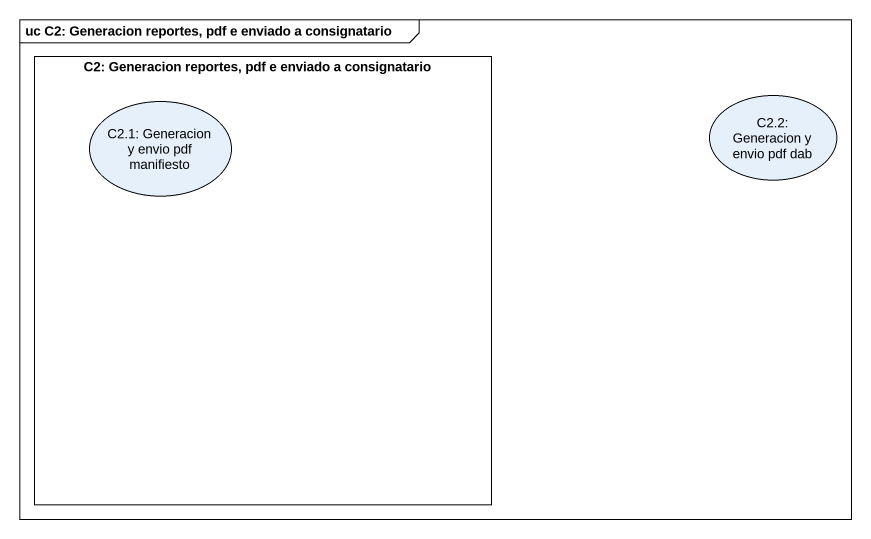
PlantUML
@startuml
mainframe uc C2: Generacion reportes, pdf e enviado a consignatario
rectangle "C2: Generacion reportes, pdf e enviado a consignatario" as C2_Generacion_reportes_pdf {
  usecase "C2.1: Generacion y envio pdf manifiesto" as C2_1_Generacion_y_envio_pdf
}
usecase "C2.2: Generacion y envio pdf dab" as C2_2_Generacion_y_envio_pdf
@enduml
